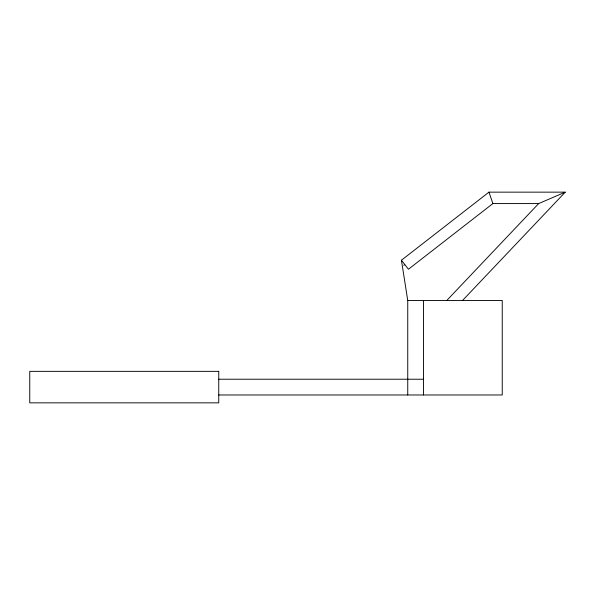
<?xml version="1.0" encoding="UTF-8"?>
<svg xmlns="http://www.w3.org/2000/svg" width="595" height="595" viewBox="0 0 595 595"><rect width="100%" height="100%" fill="white"/><g stroke="black" fill="none" stroke-linecap="round" stroke-linejoin="round"><path stroke-width="0.89" d="M446.778 300.475L538.661 203.579L565.25 192.148L488.964 192.148L401.424 260.223L407.746 300.475L407.746 394.976M462.531 300.475L565.25 192.148M403.812 265.296L404.779 264.544M538.661 203.579L492.883 203.579L408.445 269.245L401.424 260.223M407.746 300.475L502.247 300.475L502.247 394.976L218.752 394.976M218.752 379.223L423.499 379.223M488.964 192.148L492.883 203.579M423.499 300.475L423.499 394.976M218.752 371.347L29.75 371.347L29.75 402.852L218.752 402.852L218.752 371.347"/></g></svg>
